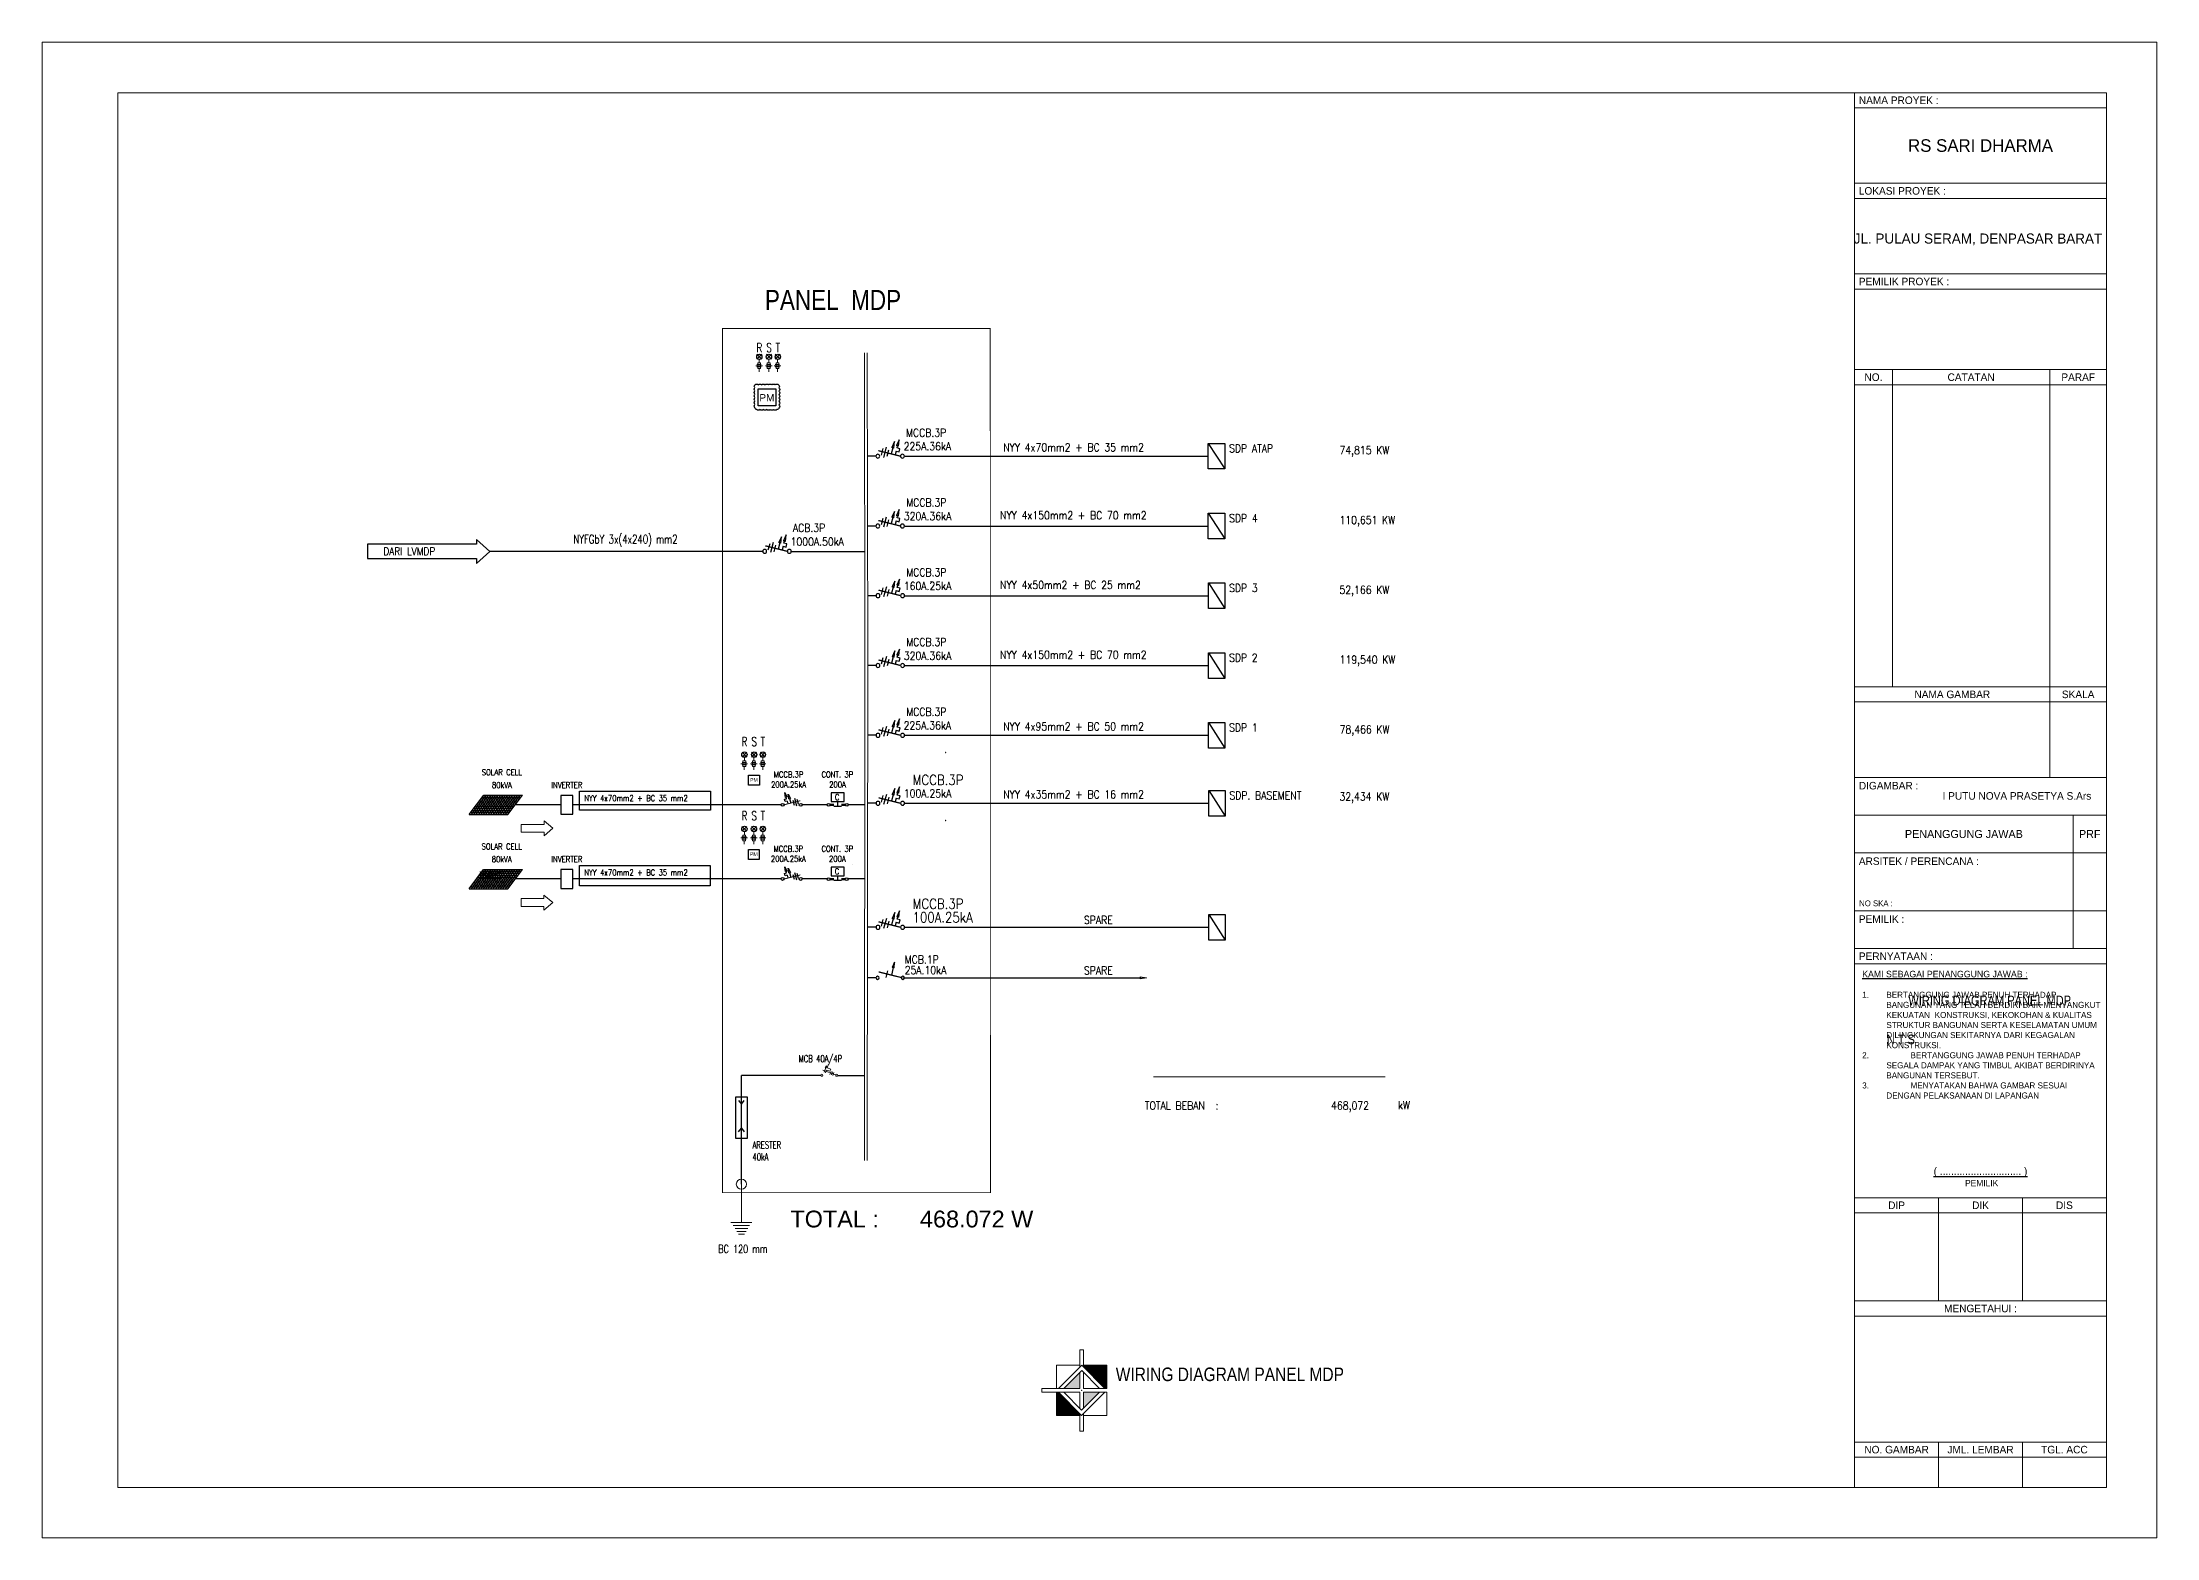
# Model space of a CAD drawing. Header units: inches. Extents: x 31310 to 32350, y 3900 to 5049.
# Drawn here: x 31810 to 31936, y 4256.7 to 4345.8 of the extents above; entities that cross this region are included whole.
import ezdxf
from ezdxf.enums import TextEntityAlignment as Align

# ---------------------------------------------------------------- set-up
doc = ezdxf.new("R2010")
doc.units = ezdxf.units.IN
doc.header["$MEASUREMENT"] = 0
for name, pattern in [('ACAD_ISO10W100', [18, 12, -3, 0, -3]), ('CENTER2', [1.125, 0.75, -0.125, 0.125, -0.125]), ('DASHDOT', [1, 0.5, -0.25, 0, -0.25])]:
    doc.linetypes.add(name, pattern=pattern)
for name, color, linetype in [('-KOP', 7, 'Continuous'), ('-LINE', 1, 'Continuous'), ('-TXT', 7, 'Continuous'), ('0-KOP', 2, 'Continuous'), ('LAMPU FIXTURES', 7, 'Continuous'), ('LINE', 4, 'CENTER2'), ('LL', 6, 'Continuous'), ('PP', 5, 'DASHDOT'), ('TEXT', 7, 'Continuous'), ('TEXTKOP', 7, 'Continuous'), ('TL RMI', 2, 'Continuous'), ('WIRING', 4, 'Continuous')]:
    doc.layers.add(name, color=color, linetype=linetype)
doc.layers.add('-TXT G', color=7, linetype='Continuous', true_color=0xff0505)
doc.layers.add('garis', color=7, linetype='Continuous', true_color=0x878787)
for name, color, linetype, lineweight in [('A-FURN-EQPM', 177, 'Continuous', 0), ('GPO', 7, 'Continuous', 25), ('H', 3, 'Continuous', 0), ('listrik', 21, 'ACAD_ISO10W100', 18), ('Listrik2', 2, 'Continuous', 9), ('ME', 7, 'Continuous', 20), ('socket', 6, 'Continuous', 15), ('ST', 4, 'Continuous', 15), ('teks', 120, 'Continuous', 5), ('US 0 Elevation', 9, 'Continuous', 5), ('US 0 Sanitair', 9, 'Continuous', 0), ('US I. Text', 51, 'Continuous', 5), ('US-Elevation', 9, 'Continuous', 5), ('US-Text', 42, 'Continuous', 5)]:
    doc.layers.add(name, color=color, linetype=linetype, lineweight=lineweight)
doc.styles.add('1 100', font='GOTHIC.TTF')
doc.styles.add('1 200', font='GOTHIC.TTF', dxfattribs={"height": 300})
doc.styles.add('ARIAL', font='arial.ttf')
doc.styles.add('Arial Narrow', font='ARIALN.TTF')
doc.styles.add('ARIALB', font='arial.ttf', dxfattribs={"width": 0.8, "height": 2.1})
doc.styles.add('DP', font='romans.shx', dxfattribs={"width": 0.8, "height": 0.4})
doc.styles.add('E', font='romans.shx', dxfattribs={"height": 2.5})
doc.styles.add('patok', font='romans.shx', dxfattribs={"height": 3, "bigfont": 'bigfont.shx'})
doc.styles.add('RomanS', font='romans.shx')
doc.styles.add('SANS', font='sanss___.ttf')
doc.styles.add('sc 100', font='romans.shx', dxfattribs={"width": 0.75})
doc.styles.add('TXT', font='romans.shx', dxfattribs={"width": 0.85, "height": 0.25})

# ---------------------------------------------------------------- blocks, each defined once
blk = doc.blocks.new('_ClosedBlank')
at = {"color": 0, "linetype": 'ByBlock', "lineweight": -2}
for p, q in [((-1, 0.17), (0, 0)), ((-1, 0.17), (-1, -0.17)), ((0, 0), (-1, -0.17))]:
    blk.add_line(p, q, dxfattribs=at)
blk = doc.blocks.new('-MCCB')
at = {"layer": 'WIRING', "color": 7}
for p, q in [((0.136, 0.233), (0.229, 0.258)), ((0.163, 0.134), (0.136, 0.233)), ((0.256, 0.16), (0.163, 0.134)), ((0.229, 0.258), (0.211, 0.322)), ((0.49, 0.19), (0.546, -0.013)), ((0.563, 0.278), (0.651, -0.04)), ((0.672, 0.24), (0.727, 0.037))]:
    blk.add_line(p, q, dxfattribs=at)
at = {"layer": 'WIRING', "const_width": 0.04}
blk.add_lwpolyline([(0.121, 0), (0.813, 0.173)], dxfattribs=at)
at = {"layer": 'WIRING', "color": 7}
for points in [[(0.256, 0.16), (0.288, 0.044)], [(0.357, 0.266), (0.41, 0.074)]]:
    blk.add_lwpolyline(points, dxfattribs=at)
at = {"layer": 'WIRING'}
for centre in [(0.06, 0), (0.828, 0)]:
    blk.add_circle(centre, 0.0605, dxfattribs=at)
at = {"layer": 'WIRING', "color": 7, "xscale": 0.1999999999999972, "yscale": 0.1999999999999972, "zscale": 0.1999999999999972, "rotation": 105.3991931955513}
for p in [(0.158, 0.515), (0.304, 0.458)]:
    blk.add_blockref('_ClosedBlank', p, dxfattribs=at)
blk = doc.blocks.new('A$C4EC26E04')
h = blk.add_hatch()
h.set_pattern_fill('ANSI31', color=2, style=0)
h.paths.add_polyline_path([(10, 0), (20, 0, -1), (168, 0), (178, 0, 1)])
at = {"layer": 'GPO'}
for points in [[(49, 185), (135, 185)], [(92, 94), (92, 232)], [(0, 0), (188, 0)]]:
    blk.add_lwpolyline(points, dxfattribs=at)
for radius in [94.1, 84.1, 74.1]:
    blk.add_arc((94, 0), radius, 0, 180, dxfattribs=at)
blk = doc.blocks.new('MCCB')
at = {"layer": 'ST', "color": 7, "linetype": 'Continuous'}
for p, q in [((697.811, -69.13), (697.856, -69.006)), ((698.097, -69.363), (697.659, -69.204)), ((697.702, -69.276), (697.778, -69.065)), ((697.778, -69.065), (697.733, -69.123)), ((697.751, -69.294), (697.784, -69.203)), ((697.778, -69.065), (697.776, -69.139)), ((697.784, -69.203), (697.898, -69.245)), ((697.811, -69.13), (697.925, -69.172)), ((697.898, -69.245), (697.925, -69.172)), ((697.9, -69.348), (697.936, -69.249)), ((697.95, -69.366), (697.986, -69.267)), ((697.999, -69.384), (698.035, -69.285))]:
    blk.add_line(p, q, dxfattribs=at)
for centre in [(697.63, -69.38), (698.126, -69.38)]:
    blk.add_circle(centre, 0.0339, dxfattribs=at)
blk = doc.blocks.new('-mcb1p')
at = {"layer": '-LINE', "color": 7}
blk.add_line((0.516, 0.014), (0.465, 0.222), dxfattribs=at)
at = {"layer": '-LINE', "color": 2, "const_width": 0.04}
blk.add_lwpolyline([(0.049, 0.01), (0.755, 0.185)], dxfattribs=at)
at = {"layer": '-LINE', "color": 7}
blk.add_lwpolyline([(0.3, 0.318), (0.357, 0.086)], dxfattribs=at)
at = {"layer": '-LINE', "color": 2}
for centre in [(0, 0), (0.787, 0)]:
    blk.add_circle(centre, 0.05, dxfattribs=at)
at = {"layer": '-LINE', "color": 7, "xscale": 0.1800000000000017, "yscale": 0.1800000000000017, "zscale": 0.1800000000000017, "rotation": 103.89650610379}
blk.add_blockref('_ClosedBlank', (0.257, 0.493), dxfattribs=at)
blk = doc.blocks.new('LEGENDA KOP')
at = {"layer": 'US I. Text', "lineweight": 13}
h = blk.add_hatch(color=256, dxfattribs=at)
h.paths.add_polyline_path([(-957.261, -871.178), (-957.261, -870.905), (-957.534, -871.178)])
h.paths.add_polyline_path([(-956.923, -871.243), (-957.196, -871.243), (-957.196, -871.516)])
for points in [[(-957.196, -870.781), (-957.196, -870.813), (-956.831, -871.178), (-956.799, -871.178), (-956.799, -870.781)], [(-957.626, -871.243), (-957.658, -871.243), (-957.658, -871.64), (-957.261, -871.64), (-957.261, -871.608)]]:
    blk.add_hatch(color=256, dxfattribs=at).paths.add_polyline_path(points)
for p, q in [((-957.261, -870.813), (-957.261, -870.518)), ((-957.196, -870.518), (-957.261, -870.518)), ((-957.196, -870.813), (-957.196, -870.518)), ((-957.261, -870.781), (-957.658, -870.781)), ((-957.658, -871.178), (-957.658, -870.781)), ((-957.261, -871.178), (-957.261, -870.905)), ((-957.196, -870.781), (-956.799, -870.781)), ((-957.196, -871.178), (-957.196, -870.905)), ((-956.799, -871.178), (-956.799, -870.781)), ((-957.907, -871.178), (-957.261, -871.178)), ((-957.907, -871.178), (-957.907, -871.243)), ((-957.907, -871.243), (-957.261, -871.243)), ((-957.658, -871.243), (-957.658, -871.64)), ((-957.261, -871.516), (-957.261, -871.243)), ((-957.196, -871.178), (-956.799, -871.178)), ((-957.196, -871.516), (-957.196, -871.243)), ((-957.196, -871.243), (-956.799, -871.243)), ((-956.799, -871.243), (-956.799, -871.64)), ((-957.261, -871.64), (-957.658, -871.64)), ((-957.261, -871.903), (-957.261, -871.608)), ((-957.196, -871.903), (-957.196, -871.608)), ((-957.196, -871.64), (-956.799, -871.64)), ((-957.196, -871.903), (-957.261, -871.903))]:
    blk.add_line(p, q, dxfattribs=at)
for points in [[(-957.626, -871.178), (-957.228, -870.781), (-956.831, -871.178)], [(-957.534, -871.178), (-957.228, -870.873), (-956.923, -871.178)], [(-956.831, -871.243), (-957.229, -871.64), (-957.626, -871.243)], [(-956.923, -871.243), (-957.229, -871.548), (-957.534, -871.243)]]:
    blk.add_lwpolyline(points, dxfattribs=at)
at = {"layer": 'US I. Text'}
blk.add_point((-957.229, -871.21), dxfattribs=at)
blk = doc.blocks.new('fdgfdf')
at = {"layer": 'US 0 Elevation', "xscale": 1.307726022502848, "yscale": 1.307726022502848, "zscale": 1.307726022502848}
blk.add_blockref('LEGENDA KOP', (3728.322, 1692.013), dxfattribs=at)
blk = doc.blocks.new('erthrhhrthre')
for p, q in [((-229.5, 130.04), (-229.5, 40.94)), ((-103.5, 130.04), (-229.5, 130.04)), ((-103.5, 40.94), (-103.5, 130.04)), ((-121.5, 121.64), (-106.5, 121.64)), ((-121.5, 116.24), (-106.5, 116.24)), ((-121.5, 110.54), (-106.5, 110.54)), ((-121.5, 91.64), (-106.5, 91.64)), ((-121.5, 86.24), (-106.5, 86.24)), ((-121.5, 83.99), (-106.5, 83.99)), ((-121.5, 76.04), (-106.5, 76.04)), ((-121.5, 61.2), (-106.5, 61.2)), ((-121.5, 55.05), (-106.5, 55.05)), ((-121.5, 46.64), (-106.5, 46.64)), ((-229.5, 40.94), (-103.5, 40.94))]:
    blk.add_line(p, q)
at = {"color": 5}
for p, q in [((-225, 127.04), (-225, 43.94)), ((-106.5, 127.04), (-225, 127.04)), ((-121.5, 43.94), (-121.5, 127.04)), ((-106.5, 43.94), (-106.5, 127.04)), ((-225, 43.94), (-106.5, 43.94))]:
    blk.add_line(p, q, dxfattribs=at)
at = {"ltscale": 8}
for p, q in [((-121.5, 126.14), (-106.5, 126.14)), ((-121.5, 120.74), (-106.5, 120.74)), ((-121.5, 115.34), (-106.5, 115.34)), ((-121.5, 109.64), (-106.5, 109.64)), ((-119.25, 91.64), (-119.25, 110.54)), ((-109.86, 86.24), (-109.86, 110.54)), ((-121.5, 90.74), (-106.5, 90.74)), ((-108.47, 83.99), (-108.47, 76.04)), ((-121.5, 81.74), (-106.5, 81.74)), ((-121.5, 78.29), (-106.5, 78.29)), ((-121.5, 75.14), (-106.5, 75.14)), ((-116.5, 61.2), (-116.5, 55.05)), ((-111.5, 61.2), (-111.5, 55.05)), ((-121.5, 60.3), (-106.5, 60.3)), ((-121.5, 54.15), (-106.5, 54.15)), ((-121.5, 45.74), (-106.5, 45.74))]:
    blk.add_line(p, q, dxfattribs=at)
at = {"ltscale": 5}
for p, q in [((-116.5, 43.94), (-116.5, 46.64)), ((-111.5, 43.94), (-111.5, 46.64))]:
    blk.add_line(p, q, dxfattribs=at)
at = {"layer": 'A-FURN-EQPM', "color": 0, "linetype": 'ByBlock', "lineweight": -2, "ltscale": 0.25}
blk.add_lwpolyline([(-229.5, 40.94), (-103.5, 40.94), (-103.5, 130.04), (-229.5, 130.04)], close=True, dxfattribs=at)
at = {"layer": 'TEXTKOP', "style": '1 100'}
for s, height, p in [('NAMA PROYEK :', 0.45, (-121.25, 126.59)), ('LOKASI PROYEK :', 0.45, (-121.25, 121.19)), ('PEMILIK PROYEK :', 0.45, (-121.25, 115.79)), ('DIGAMBAR :', 0.45, (-121.25, 85.75)), ('I PUTU NOVA PRASETYA S.Ars', 0.45, (-116.26, 85.14)), ('ARSITEK / PERENCANA :', 0.45, (-121.25, 81.25)), ('NO SKA :', 0.346, (-121.23, 78.74)), ('PEMILIK :', 0.45, (-121.25, 77.8)), ('PERNYATAAN :', 0.45, (-121.25, 75.59))]:
    blk.add_text(s, height=height, dxfattribs=at).set_placement(p, align=Align.MIDDLE_LEFT)
at = {"layer": 'TEXTKOP', "style": '1 100', "oblique": 0}
for s, height, p in [('RS SARI DHARMA', 0.75, (-114, 123.89)), ('JL. PULAU SERAM, DENPASAR BARAT ', 0.6, (-114.04, 118.35))]:
    blk.add_text(s, height=height, rotation=359.9915, dxfattribs=at).set_placement(p, align=Align.MIDDLE_CENTER)
at = {"layer": 'TEXTKOP', "style": '1 100'}
for s, height, p in [('NO.', 0.45, (-120.38, 110.09)), ('CATATAN', 0.45, (-114.56, 110.09)), ('PARAF', 0.45, (-108.18, 110.09)), ('NAMA GAMBAR', 0.45, (-115.68, 91.19)), ('SKALA', 0.45, (-108.18, 91.19)), ('PENANGGUNG JAWAB', 0.48, (-114.99, 82.87)), ('PRF', 0.48, (-107.49, 82.87)), ('MENGETAHUI :', 0.45, (-114, 54.6)), ('NO. GAMBAR', 0.45, (-119, 46.19)), ('JML. LEMBAR', 0.45, (-114, 46.19)), ('TGL. ACC', 0.45, (-109, 46.19))]:
    blk.add_text(s, height=height, dxfattribs=at).set_placement(p, align=Align.MIDDLE_CENTER)
for s, p in [('DIP', (-119, 60.75)), ('DIK', (-114, 60.75)), ('DIS', (-109, 60.75))]:
    blk.add_text(s, height=0.45, dxfattribs=at).set_placement(p, align=Align.MIDDLE)
at = {"layer": 'TEXTKOP', "ltscale": 5, "style": '1 200'}
for s, insert, char_height, width, attachment_point in [('{\\H1.083x;\\LKAMI SEBAGAI PENANGGUNG JAWAB :\\P\\H0.9234x;\\P\\pxt4;}1. ^IBERTANGGUNG JAWAB PENUH TERHADAP  ^I^IBANGUNAN YANG TELAH BERDIRI BAIK MENYANGKUT ^IKEKUATAN ^IKONSTRUKSI, KEKOKOHAN & KUALITAS ^ISTRUKTUR BANGUNAN SERTA KESELAMATAN UMUM ^IDILINGKUNGAN SEKITARNYA DARI KEGAGALAN ^IKONSTRUKSI.\\P\\pi-4,l4,t8;2.^IBERTANGGUNG JAWAB PENUH TERHADAP SEGALA DAMPAK YANG TIMBUL AKIBAT BERDIRINYA BANGUNAN TERSEBUT.\\P3.^IMENYATAKAN BAHWA GAMBAR SESUAI DENGAN PELAKSANAAN DI LAPANGAN', (-121.05, 74.72), 0.36, 14.2351, 1), ('{\\L( ............................. )\\P\\H0.8333x;\\l PEMILIK}', (-114, 63.01), 0.45, 15, 2)]:
    blk.add_mtext(s, dxfattribs=dict(at, insert=insert, char_height=char_height, width=width, attachment_point=attachment_point))

msp = doc.modelspace()

# ---------------------------------------------------------------- linework, layer by layer
at = {"layer": '-LINE'}
for p, q in [((31859.68, 4321.11), (31859.17, 4321.11)), ((31861.37, 4321.11), (31879.48, 4321.11)), ((31859.68, 4316.95), (31859.17, 4316.95)), ((31861.37, 4316.95), (31879.48, 4316.95)), ((31852.94, 4315.44), (31836.66, 4315.44)), ((31854.63, 4315.44), (31859, 4315.44)), ((31859.68, 4312.8), (31859.18, 4312.8)), ((31861.38, 4312.8), (31879.49, 4312.8)), ((31859.68, 4308.64), (31859.18, 4308.64)), ((31861.38, 4308.64), (31879.49, 4308.64)), ((31859.68, 4304.48), (31859.18, 4304.48)), ((31861.38, 4304.48), (31879.49, 4304.48)), ((31859.7, 4300.43), (31859.19, 4300.43)), ((31861.4, 4300.43), (31879.51, 4300.43)), ((31856.78, 4300.34), (31855.28, 4300.34)), ((31859.01, 4300.34), (31858.02, 4300.34)), ((31856.77, 4295.92), (31855.27, 4295.92)), ((31859.01, 4295.92), (31858.02, 4295.92)), ((31859.68, 4293.04), (31859.18, 4293.04)), ((31861.38, 4293.04), (31879.51, 4293.04)), ((31859.68, 4290.03), (31859.18, 4290.03)), ((31861.38, 4290.03), (31875.43, 4290.03)), ((31856.4, 4284.22), (31851.66, 4284.22)), ((31851.66, 4277.74), (31851.66, 4284.22)), ((31857.4, 4284.22), (31859, 4284.22))]:
    msp.add_line(p, q, dxfattribs=at)
at = {"layer": '-LINE', "color": 3}
for p, q in [((31840.9, 4300.34), (31838.18, 4300.34)), ((31854.03, 4300.34), (31841.62, 4300.34)), ((31840.9, 4295.92), (31838.18, 4295.92)), ((31854.03, 4295.92), (31841.62, 4295.92))]:
    msp.add_line(p, q, dxfattribs=at)
at = {"color": 3}
for p, q in [((31835.43, 4299.77), (31836.31, 4300.92)), ((31835.57, 4299.77), (31836.45, 4300.92)), ((31835.72, 4299.77), (31836.6, 4300.92)), ((31835.86, 4299.77), (31836.74, 4300.92)), ((31835.96, 4300.46), (31838.27, 4300.46)), ((31836.01, 4299.77), (31836.89, 4300.92)), ((31836.04, 4300.57), (31838.36, 4300.57)), ((31836.13, 4300.69), (31838.45, 4300.69)), ((31836.15, 4299.77), (31837.03, 4300.92)), ((31836.22, 4300.8), (31838.53, 4300.8)), ((31836.3, 4299.77), (31837.17, 4300.92)), ((31836.31, 4300.92), (31838.62, 4300.92)), ((31836.44, 4299.77), (31837.32, 4300.92)), ((31836.59, 4299.77), (31837.46, 4300.92)), ((31836.73, 4299.77), (31837.61, 4300.92)), ((31836.88, 4299.77), (31837.75, 4300.92)), ((31837.02, 4299.77), (31837.9, 4300.92)), ((31837.17, 4299.77), (31838.04, 4300.92)), ((31837.31, 4299.77), (31838.19, 4300.92)), ((31837.46, 4299.77), (31838.33, 4300.92)), ((31837.6, 4299.77), (31838.48, 4300.92)), ((31837.75, 4299.77), (31838.62, 4300.92)), ((31857.4, 4300.24), (31857.4, 4300.53)), ((31835.43, 4299.77), (31837.75, 4299.77)), ((31835.52, 4299.88), (31837.83, 4299.88)), ((31835.61, 4300), (31837.92, 4300)), ((31835.69, 4300.11), (31838.01, 4300.11)), ((31835.78, 4300.23), (31838.1, 4300.23)), ((31835.87, 4300.34), (31838.18, 4300.34)), ((31857.63, 4300.24), (31857.17, 4300.24)), ((31835.43, 4295.34), (31836.3, 4296.49)), ((31835.43, 4295.34), (31837.74, 4295.34)), ((31835.51, 4295.46), (31837.83, 4295.46)), ((31835.57, 4295.34), (31836.45, 4296.49)), ((31835.6, 4295.57), (31837.92, 4295.57)), ((31835.69, 4295.69), (31838.01, 4295.69)), ((31835.72, 4295.34), (31836.59, 4296.49)), ((31835.78, 4295.8), (31838.09, 4295.8)), ((31835.86, 4295.34), (31836.74, 4296.49)), ((31835.87, 4295.92), (31838.18, 4295.92)), ((31835.95, 4296.03), (31838.27, 4296.03)), ((31836.01, 4295.34), (31836.88, 4296.49)), ((31836.04, 4296.15), (31838.36, 4296.15)), ((31836.13, 4296.26), (31838.44, 4296.26)), ((31836.15, 4295.34), (31837.03, 4296.49)), ((31836.22, 4296.38), (31838.53, 4296.38)), ((31836.3, 4296.49), (31838.62, 4296.49)), ((31836.3, 4295.34), (31837.17, 4296.49)), ((31836.44, 4295.34), (31837.32, 4296.49)), ((31836.58, 4295.34), (31837.46, 4296.49)), ((31836.73, 4295.34), (31837.61, 4296.49)), ((31836.87, 4295.34), (31837.75, 4296.49)), ((31837.02, 4295.34), (31837.9, 4296.49)), ((31837.16, 4295.34), (31838.04, 4296.49)), ((31837.31, 4295.34), (31838.18, 4296.49)), ((31837.45, 4295.34), (31838.33, 4296.49)), ((31837.6, 4295.34), (31838.47, 4296.49)), ((31837.74, 4295.34), (31838.62, 4296.49)), ((31857.62, 4295.82), (31857.17, 4295.82)), ((31857.4, 4295.82), (31857.4, 4296.11))]:
    msp.add_line(p, q, dxfattribs=at)
at = {"color": 4, "lineweight": 50}
for p, q in [((31857.17, 4300.34), (31856.94, 4300.34)), ((31857.85, 4300.34), (31857.63, 4300.34)), ((31857.17, 4295.91), (31856.94, 4295.91)), ((31857.85, 4295.91), (31857.62, 4295.91))]:
    msp.add_line(p, q, dxfattribs=at)
at = {"color": 3, "elevation": 0}
msp.add_lwpolyline([(31852.47, 4325.36, -0.520567), (31852.67, 4325.36, -0.520567), (31852.87, 4325.36, -0.520567), (31853.07, 4325.36, -0.520567), (31853.27, 4325.36, -0.520567), (31853.47, 4325.36, -0.520567), (31853.67, 4325.36, -0.520567), (31853.87, 4325.36, -0.520567), (31853.89, 4325.18, -0.520567), (31853.89, 4324.98, -0.520567), (31853.89, 4324.78, -0.520567), (31853.89, 4324.58, -0.520567), (31853.89, 4324.38, -0.520567), (31853.89, 4324.18, -0.520567), (31853.89, 4323.98, -0.520567), (31853.77, 4323.9, -0.520567), (31853.57, 4323.9, -0.520567), (31853.37, 4323.9, -0.520567), (31853.17, 4323.9, -0.520567), (31852.97, 4323.9, -0.520567), (31852.77, 4323.9, -0.520567), (31852.57, 4323.9, -0.520567), (31852.47, 4324, -0.520567), (31852.47, 4324.2, -0.520567), (31852.47, 4324.4, -0.520567), (31852.47, 4324.6, -0.520567), (31852.47, 4324.8, -0.520567), (31852.47, 4325, -0.520567), (31852.47, 4325.2, -0.520567)], format="xyb", close=True, dxfattribs=at)
for points in [[(31842.02, 4301.16), (31849.81, 4301.16), (31849.81, 4300.02), (31842.02, 4300.02)], [(31842.01, 4296.72), (31849.8, 4296.72), (31849.8, 4295.52), (31842.01, 4295.52)]]:
    msp.add_lwpolyline(points, close=True)
for points in [[(31857.78, 4301.05), (31857.01, 4301.05), (31857.01, 4300.53), (31857.78, 4300.53)], [(31857.78, 4296.62), (31857.01, 4296.62), (31857.01, 4296.11), (31857.78, 4296.11)]]:
    msp.add_lwpolyline(points, close=True, dxfattribs=at)
at = {"layer": '0-KOP', "lineweight": 0}
msp.add_line((31876.22, 4284.13), (31890.03, 4284.13), dxfattribs=at)
at = {"layer": 'garis', "color": 1}
msp.add_lwpolyline([(31852.65, 4325.12), (31853.72, 4325.12), (31853.72, 4324.12), (31852.65, 4324.12)], close=True, dxfattribs=at)
at = {"layer": 'garis', "color": 1, "elevation": 0.02}
for points in [[(31852.08, 4302.1), (31852.73, 4302.1), (31852.73, 4301.51), (31852.08, 4301.51)], [(31852.08, 4297.68), (31852.72, 4297.68), (31852.72, 4297.09), (31852.08, 4297.09)]]:
    msp.add_lwpolyline(points, close=True, dxfattribs=at)
at = {"layer": 'H', "color": 1}
for p, q in [((31852.72, 4326.87), (31852.72, 4326.67)), ((31853.3, 4326.87), (31853.3, 4326.67)), ((31853.82, 4326.87), (31853.82, 4326.67)), ((31852.52, 4326.5), (31852.91, 4326.5)), ((31852.58, 4326.57), (31852.84, 4326.57)), ((31852.58, 4326.43), (31852.84, 4326.43)), ((31852.72, 4326.33), (31852.72, 4326.13)), ((31853.1, 4326.5), (31853.49, 4326.5)), ((31853.16, 4326.57), (31853.42, 4326.57)), ((31853.16, 4326.43), (31853.42, 4326.43)), ((31853.29, 4326.33), (31853.29, 4326.13)), ((31853.62, 4326.5), (31854.01, 4326.5)), ((31853.68, 4326.57), (31853.94, 4326.57)), ((31853.68, 4326.43), (31853.94, 4326.43)), ((31853.81, 4326.33), (31853.81, 4326.13)), ((31851.84, 4303.17, 0.02), (31851.84, 4302.96, 0.02)), ((31852.41, 4303.17, 0.02), (31852.41, 4302.96, 0.02)), ((31852.94, 4303.17, 0.02), (31852.94, 4302.96, 0.02)), ((31851.63, 4302.79, 0.02), (31852.03, 4302.79, 0.02)), ((31851.7, 4302.87, 0.02), (31851.96, 4302.87, 0.02)), ((31851.7, 4302.72, 0.02), (31851.96, 4302.72, 0.02)), ((31851.83, 4302.63, 0.02), (31851.83, 4302.42, 0.02)), ((31852.21, 4302.79, 0.02), (31852.6, 4302.79, 0.02)), ((31852.27, 4302.87, 0.02), (31852.53, 4302.87, 0.02)), ((31852.27, 4302.72, 0.02), (31852.53, 4302.72, 0.02)), ((31852.41, 4302.63, 0.02), (31852.41, 4302.42, 0.02)), ((31852.73, 4302.79, 0.02), (31853.12, 4302.79, 0.02)), ((31852.8, 4302.87, 0.02), (31853.06, 4302.87, 0.02)), ((31852.8, 4302.72, 0.02), (31853.06, 4302.72, 0.02)), ((31852.93, 4302.63, 0.02), (31852.93, 4302.42, 0.02)), ((31851.63, 4298.37, 0.02), (31852.02, 4298.37, 0.02)), ((31851.69, 4298.44, 0.02), (31851.96, 4298.44, 0.02)), ((31851.69, 4298.3, 0.02), (31851.95, 4298.3, 0.02)), ((31851.83, 4298.2, 0.02), (31851.83, 4298, 0.02)), ((31851.84, 4298.74, 0.02), (31851.84, 4298.54, 0.02)), ((31852.21, 4298.37, 0.02), (31852.6, 4298.37, 0.02)), ((31852.27, 4298.44, 0.02), (31852.53, 4298.44, 0.02)), ((31852.27, 4298.3, 0.02), (31852.53, 4298.3, 0.02)), ((31852.4, 4298.2, 0.02), (31852.4, 4298, 0.02)), ((31852.41, 4298.74, 0.02), (31852.41, 4298.54, 0.02)), ((31852.73, 4298.37, 0.02), (31853.12, 4298.37, 0.02)), ((31852.79, 4298.44, 0.02), (31853.05, 4298.44, 0.02)), ((31852.79, 4298.3, 0.02), (31853.05, 4298.3, 0.02)), ((31852.93, 4298.74, 0.02), (31852.93, 4298.54, 0.02)), ((31852.93, 4298.2, 0.02), (31852.93, 4298, 0.02))]:
    msp.add_line(p, q, dxfattribs=at)
for points, elevation in [([(31852.63, 4326.67), (31852.8, 4326.67), (31852.8, 4326.33), (31852.63, 4326.33)], 0), ([(31853.2, 4326.67), (31853.38, 4326.67), (31853.38, 4326.33), (31853.2, 4326.33)], 0), ([(31853.73, 4326.67), (31853.9, 4326.67), (31853.9, 4326.33), (31853.73, 4326.33)], 0), ([(31851.74, 4302.96), (31851.92, 4302.96), (31851.92, 4302.63), (31851.74, 4302.63)], 0.02), ([(31852.32, 4302.96), (31852.49, 4302.96), (31852.49, 4302.63), (31852.32, 4302.63)], 0.02), ([(31852.84, 4302.96), (31853.02, 4302.96), (31853.02, 4302.63), (31852.84, 4302.63)], 0.02), ([(31851.74, 4298.54), (31851.91, 4298.54), (31851.91, 4298.2), (31851.74, 4298.2)], 0.02), ([(31852.32, 4298.54), (31852.49, 4298.54), (31852.49, 4298.2), (31852.32, 4298.2)], 0.02), ([(31852.84, 4298.54), (31853.01, 4298.54), (31853.01, 4298.2), (31852.84, 4298.2)], 0.02)]:
    msp.add_lwpolyline(points, close=True, dxfattribs=dict(at, elevation=elevation))
at = {"layer": 'LAMPU FIXTURES'}
for p, q in [((31851.49, 4282.73), (31851.66, 4282.51)), ((31851.66, 4282.51), (31851.83, 4282.73)), ((31851.49, 4280.86), (31851.66, 4281.07)), ((31851.66, 4281.07), (31851.83, 4280.86))]:
    msp.add_line(p, q, dxfattribs=at)
at = {"layer": 'LAMPU FIXTURES', "elevation": 0}
msp.add_lwpolyline([(31851.32, 4282.94), (31852, 4282.94), (31852, 4280.45), (31851.32, 4280.45)], close=True, dxfattribs=at)
at = {"layer": 'LINE', "color": 7, "linetype": 'Continuous', "lineweight": 9}
for p, q in [((31838.53, 4298.71), (31838.53, 4299.17)), ((31838.53, 4299.17), (31839.9, 4299.17)), ((31840.43, 4298.94), (31839.9, 4299.39)), ((31839.9, 4299.39), (31839.9, 4299.17)), ((31839.9, 4298.71), (31838.53, 4298.71)), ((31840.43, 4298.94), (31839.9, 4298.49)), ((31839.9, 4298.49), (31839.9, 4298.71)), ((31838.53, 4294.28), (31838.53, 4294.75)), ((31838.53, 4294.75), (31839.89, 4294.75)), ((31839.89, 4294.28), (31838.53, 4294.28)), ((31840.43, 4294.52), (31839.89, 4294.96)), ((31839.89, 4294.96), (31839.89, 4294.75)), ((31840.43, 4294.52), (31839.89, 4294.07)), ((31839.89, 4294.07), (31839.89, 4294.28))]:
    msp.add_line(p, q, dxfattribs=at)
at = {"layer": 'LL', "linetype": 'Continuous', "elevation": 0}
msp.add_lwpolyline([(31836.66, 4315.44), (31835.88, 4316.15), (31835.88, 4315.86), (31829.37, 4315.86), (31829.37, 4315.01), (31835.88, 4315.01), (31835.88, 4314.72), (31836.66, 4315.44)], dxfattribs=at)
at = {"layer": 'ME', "color": 1, "ltscale": 2}
for p, q in [((31851.04, 4275.46), (31852.28, 4275.46)), ((31851.17, 4275.28), (31852.15, 4275.28)), ((31851.28, 4275.1), (31852.05, 4275.1)), ((31851.38, 4274.92), (31851.94, 4274.92)), ((31851.48, 4274.75), (31851.84, 4274.75))]:
    msp.add_line(p, q, dxfattribs=at)
at = {"layer": 'ME', "color": 1, "ltscale": 0.03, "elevation": 0}
msp.add_lwpolyline([(31851.66, 4277.74), (31851.66, 4275.46)], dxfattribs=at)
at = {"layer": 'ME', "color": 1, "ltscale": 2}
msp.add_circle((31851.66, 4277.74), 0.303, dxfattribs=at)
at = {"layer": 'PP', "color": 4, "ltscale": 2, "const_width": 0.0526, "elevation": 0}
msp.add_lwpolyline([(31850.53, 4277.23), (31866.5, 4277.23), (31866.49, 4328.72), (31850.53, 4328.72)], close=True, dxfattribs=at)
at = {"layer": 'socket', "color": 2}
msp.add_line((31851.66, 4280.77), (31851.66, 4282.59), dxfattribs=at)
at = {"layer": 'ST', "color": 7, "linetype": 'Continuous'}
for p, q in [((31859.01, 4309.16), (31858.99, 4327.26)), ((31859.19, 4309.16), (31859.16, 4327.26)), ((31859, 4279.15), (31859.01, 4309.16)), ((31859.16, 4279.15), (31859.19, 4309.16))]:
    msp.add_line(p, q, dxfattribs=at)
at = {"layer": 'TL RMI'}
for p, q in [((31852.87, 4326.89), (31852.58, 4327.18)), ((31852.58, 4326.89), (31852.87, 4327.18)), ((31853.16, 4326.89), (31853.45, 4327.18)), ((31853.45, 4326.89), (31853.16, 4327.18)), ((31853.97, 4326.89), (31853.68, 4327.18)), ((31853.68, 4326.89), (31853.97, 4327.18)), ((31851.98, 4303.18, 0.02), (31851.7, 4303.47, 0.02)), ((31851.7, 4303.18, 0.02), (31851.98, 4303.47, 0.02)), ((31852.27, 4303.18, 0.02), (31852.56, 4303.47, 0.02)), ((31852.56, 4303.18, 0.02), (31852.27, 4303.47, 0.02)), ((31853.08, 4303.18, 0.02), (31852.8, 4303.47, 0.02)), ((31852.8, 4303.18, 0.02), (31853.08, 4303.47, 0.02)), ((31851.98, 4298.76, 0.02), (31851.69, 4299.05, 0.02)), ((31851.69, 4298.76, 0.02), (31851.98, 4299.05, 0.02)), ((31852.27, 4298.76, 0.02), (31852.56, 4299.05, 0.02)), ((31852.56, 4298.76, 0.02), (31852.27, 4299.05, 0.02)), ((31853.08, 4298.76, 0.02), (31852.79, 4299.05, 0.02)), ((31852.79, 4298.76, 0.02), (31853.08, 4299.05, 0.02))]:
    msp.add_line(p, q, dxfattribs=at)
for centre in [(31852.73, 4327.03), (31853.3, 4327.03), (31853.83, 4327.03), (31851.84, 4303.33, 0.02), (31852.42, 4303.33, 0.02), (31852.94, 4303.33, 0.02), (31851.84, 4298.9, 0.02), (31852.41, 4298.9, 0.02), (31852.94, 4298.9, 0.02)]:
    msp.add_circle(centre, 0.158, dxfattribs=at)
at = {"layer": 'WIRING'}
for p, q in [((31879.48, 4321.87), (31880.46, 4320.35)), ((31879.48, 4317.72), (31880.46, 4316.19)), ((31879.49, 4313.56), (31880.47, 4312.03)), ((31879.49, 4309.4), (31880.47, 4307.87)), ((31879.49, 4305.24), (31880.47, 4303.72)), ((31879.51, 4301.19), (31880.49, 4299.67)), ((31879.51, 4293.8), (31880.49, 4292.28))]:
    msp.add_line(p, q, dxfattribs=at)
at = {"layer": 'WIRING', "elevation": 0}
for points in [[(31879.48, 4321.87), (31880.46, 4321.87), (31880.46, 4320.35), (31879.48, 4320.35)], [(31879.48, 4317.72), (31880.46, 4317.72), (31880.46, 4316.19), (31879.48, 4316.19)], [(31879.49, 4313.56), (31880.47, 4313.56), (31880.47, 4312.03), (31879.49, 4312.03)], [(31879.49, 4309.4), (31880.47, 4309.4), (31880.47, 4307.87), (31879.49, 4307.87)], [(31879.49, 4305.24), (31880.47, 4305.24), (31880.47, 4303.72), (31879.49, 4303.72)], [(31841.62, 4300.9), (31840.9, 4300.9), (31840.9, 4299.78), (31841.62, 4299.78)], [(31879.51, 4301.19), (31880.49, 4301.19), (31880.49, 4299.67), (31879.51, 4299.67)], [(31841.62, 4296.48), (31840.9, 4296.48), (31840.9, 4295.36), (31841.62, 4295.36)], [(31879.51, 4293.8), (31880.49, 4293.8), (31880.49, 4292.28), (31879.51, 4292.28)]]:
    msp.add_lwpolyline(points, close=True, dxfattribs=at)
at = {"layer": 'WIRING'}
for centre, major_axis, start_param, end_param in [((31856.86, 4300.34), (-0.06, 0.06), 3.926991, 10.210176), ((31857.94, 4300.34), (0.06, 0.06), 5.497787, 11.780972), ((31856.86, 4295.91), (-0.06, 0.06), 3.926991, 10.210176), ((31857.93, 4295.91), (0.06, 0.06), 5.497787, 11.780972)]:
    msp.add_ellipse(centre, major_axis=major_axis, ratio=1, start_param=start_param, end_param=end_param, dxfattribs=at)

# ---------------------------------------------------------------- block references
at = {"layer": '-LINE', "xscale": -1.907597960893327, "yscale": 1.907597960896965, "zscale": 1.907597960897026, "rotation": 3.329968301102326e-08}
msp.add_blockref('-mcb1p', (31861.28, 4290.03), dxfattribs=at)
at = {"layer": '-LINE', "xscale": 0.3815195920942642, "yscale": 0.3815195920942642, "zscale": 0.3815195920942642}
msp.add_blockref('_ClosedBlank', (31875.81, 4290.03), dxfattribs=at)
at = {"layer": 'GPO', "xscale": 1.899172002595151e-05, "yscale": 1.899172002595151e-05, "zscale": 1.899172002595151e-05, "rotation": 90}
msp.add_blockref('A$C4EC26E04', (31858.29, 4296.78, 0.96), dxfattribs=at)
at = {"layer": 'LAMPU FIXTURES', "color": 1, "xscale": 1.76993625238174, "yscale": 1.76993625238174, "zscale": 1.76993625238174}
msp.add_blockref('MCCB', (30621.7, 4407.02), dxfattribs=at)
at = {"layer": 'US-Elevation', "color": 1}
msp.add_blockref('erthrhhrthre', (32039.5, 4215.73), dxfattribs=at)
at = {"layer": 'US-Text', "xscale": 2.670372445474641, "yscale": 2.670372445474641, "zscale": 2.670372445474641}
msp.add_blockref('fdgfdf', (25258.68, 2789.51), dxfattribs=at)
at = {"layer": 'WIRING'}
for p, xscale, yscale, zscale in [((31861.37, 4321.11), -1.907597960893327, 1.907597960896965, 1.907597960897026), ((31861.37, 4316.95), -1.907597960893327, 1.907597960896965, 1.907597960897026), ((31854.63, 4315.44), -1.907597960893327, 1.907597960896965, 1.907597960897026), ((31861.38, 4312.8), -1.907597960893327, 1.907597960896965, 1.907597960897026), ((31861.38, 4308.64), -1.907597960893327, 1.907597960896965, 1.907597960897026), ((31861.38, 4304.48), -1.907597960893327, 1.907597960896965, 1.907597960897026), ((31854.03, 4300.34), 1.403899307562824, 1.403899307562824, 1.403899307562824), ((31861.38, 4300.43), -1.907597960893327, 1.907597960896965, 1.907597960897026), ((31854.03, 4295.92), 1.403899307562824, 1.403899307562824, 1.403899307562824), ((31861.38, 4293.04), -1.907597960893327, 1.907597960896965, 1.907597960897026)]:
    msp.add_blockref('-MCCB', p, dxfattribs=dict(at, xscale=xscale, yscale=yscale, zscale=zscale))

# ---------------------------------------------------------------- texts
at = {"layer": '-KOP', "color": 2, "ltscale": 0.5, "style": 'ARIAL'}
for s, p in [('TOTAL :', (31854.58, 4275.16)), ('468.072 W', (31862.3, 4275.16))]:
    msp.add_text(s, height=1, dxfattribs=at).set_placement(p)
at = {"layer": '-TXT', "style": 'TXT', "width": 0.85}
for s, height, p in [('225A.36kA', 0.477, (31861.33, 4321.46)), ('MCCB.3P', 0.477, (31861.47, 4322.27)), ('NYY 4x70mm2 + BC 35 mm2', 0.4769, (31867.26, 4321.4)), ('SDP ATAP', 0.477, (31880.72, 4321.34)), ('74,815 KW', 0.477, (31887.3, 4321.23)), ('MCCB.3P', 0.477, (31861.48, 4318.11)), ('ACB.3P', 0.477, (31854.73, 4316.6)), ('320A.36kA', 0.477, (31861.34, 4317.3)), ('NYY 4x150mm2 + BC 70 mm2', 0.4769, (31867.07, 4317.35)), ('SDP 4', 0.477, (31880.72, 4317.18)), ('110,651 KW', 0.477, (31887.3, 4317.07)), ('1000A.50kA', 0.477, (31854.59, 4315.78)), ('MCCB.3P', 0.477, (31861.48, 4313.95)), ('160A.25kA', 0.477, (31861.34, 4313.14)), ('NYY 4x50mm2 + BC 25 mm2', 0.4769, (31867.07, 4313.2)), ('SDP 3', 0.477, (31880.72, 4313.02)), ('52,166 KW', 0.477, (31887.3, 4312.91)), ('320A.36kA', 0.477, (31861.34, 4308.98)), ('MCCB.3P', 0.477, (31861.48, 4309.8)), ('NYY 4x150mm2 + BC 70 mm2', 0.4769, (31867.07, 4309.04)), ('SDP 2', 0.477, (31880.72, 4308.86)), ('119,540 KW', 0.477, (31887.31, 4308.75)), ('MCCB.3P', 0.477, (31861.48, 4305.64)), ('225A.36kA', 0.477, (31861.33, 4304.83)), ('NYY 4x95mm2 + BC 50 mm2', 0.4769, (31867.26, 4304.77)), ('SDP 1', 0.477, (31880.72, 4304.7)), ('78,466 KW', 0.477, (31887.31, 4304.59)), ('MCCB.3P', 0.604, (31861.86, 4301.52)), ('NYY 4x70mm2 + BC 35 mm2', 0.351, (31842.29, 4300.56)), ('100A.25kA', 0.477, (31861.34, 4300.78)), ('NYY 4x35mm2 + BC 16 mm2', 0.4769, (31867.26, 4300.72)), ('SDP. BASEMENT', 0.4769, (31880.74, 4300.66)), ('32,434 KW', 0.477, (31887.3, 4300.59)), ('NYY 4x70mm2 + BC 35 mm2', 0.351, (31842.29, 4296.13)), ('MCCB.3P', 0.604, (31861.86, 4294.14)), ('100A.25kA', 0.604, (31861.86, 4293.33)), ('SPARE ', 0.477, (31872.07, 4293.24)), ('25A.10kA', 0.477, (31861.39, 4290.25)), ('MCB.1P', 0.477, (31861.39, 4290.88)), ('SPARE ', 0.477, (31872.07, 4290.23))]:
    msp.add_text(s, height=height, dxfattribs=at).set_placement(p)
msp.add_text('DARI LVMDP', height=0.46, rotation=360, dxfattribs=at).set_placement((31830.32, 4315.22))
for s, p in [('SOLAR CELL', (31837.39, 4302.1)), ('80kVA', (31837.39, 4301.34)), ('INVERTER', (31841.26, 4301.34)), ('200A.25kA', (31854.47, 4301.37)), ('MCCB.3P', (31854.47, 4301.97)), ('CONT. 3P', (31857.38, 4301.97)), ('200A', (31857.39, 4301.37)), ('SOLAR CELL', (31837.38, 4297.68)), ('MCCB.3P', (31854.46, 4297.54)), ('CONT. 3P', (31857.38, 4297.54)), ('80kVA', (31837.38, 4296.92)), ('INVERTER', (31841.26, 4296.92)), ('200A.25kA', (31854.46, 4296.95)), ('200A', (31857.38, 4296.95))]:
    msp.add_text(s, height=0.351, dxfattribs=at).set_placement(p, align=Align.CENTER)
for s, height, p in [('C', 0.351, (31857.5, 4300.62)), ('C', 0.351, (31857.49, 4296.2)), ('TOTAL BEBAN', 0.4769, (31879.28, 4282.18)), (':', 0.477, (31880.09, 4282.18)), ('468,072', 0.477, (31889.06, 4282.18)), ('kW', 0.477, (31891.5, 4282.21))]:
    msp.add_text(s, height=height, dxfattribs=at).set_placement(p, align=Align.RIGHT)
at = {"layer": '-TXT G', "ltscale": 0.5, "style": 'DP', "width": 0.8}
msp.add_text('%%UWIRING', height=0.348, dxfattribs=at).set_placement((31836.07, 4296.02))
at = {"layer": '-TXT G', "ltscale": 0.5, "style": 'ARIAL'}
msp.add_text('13/P.1', height=0.00217, dxfattribs=at).set_placement((31853.86, 4286.11, -1.93))
at = {"layer": 'listrik', "color": 7, "style": 'ARIALB', "width": 0.8}
msp.add_text('PANEL  MDP', height=1.199, dxfattribs=at).set_placement((31857.12, 4329.82), align=Align.CENTER)
at = {"layer": 'listrik', "color": 2, "style": 'sc 100', "width": 0.75}
msp.add_text('BC 120 mm ', height=0.47, dxfattribs=at).set_placement((31851.87, 4273.88), align=Align.MIDDLE_CENTER)
at = {"layer": 'Listrik2', "color": 7, "style": 'RomanS', "width": 0.7}
for s, p in [('R', (31852.73, 4327.31)), ('S', (31853.31, 4327.31)), ('T', (31853.83, 4327.31)), ('NYFGbY 3x(4x240) mm2', (31844.75, 4315.9)), ('R', (31851.84, 4303.84, 0.02)), ('S', (31852.42, 4303.84, 0.02)), ('T', (31852.94, 4303.84, 0.02)), ('R', (31851.84, 4299.42, 0.02)), ('S', (31852.42, 4299.42, 0.02)), ('T', (31852.94, 4299.42, 0.02))]:
    msp.add_text(s, height=0.531, dxfattribs=at).set_placement(p, align=Align.CENTER)
for s, p in [('MCB 40A/4P', (31855.07, 4285)), ('ARESTER', (31852.32, 4279.86)), ('40kA', (31852.32, 4279.15))]:
    msp.add_text(s, height=0.425, dxfattribs=at).set_placement(p)
at = {"layer": 'teks', "style": 'E'}
for p in [(31862.94, 4321.91, 34.16), (31862.95, 4317.75, 34.16), (31862.95, 4313.6, 34.16), (31862.95, 4309.44, 34.16), (31862.95, 4305.28, 34.16), (31863.81, 4303.44, 34.16), (31863.81, 4299.39, 34.16)]:
    msp.add_text('S', height=0.0388, dxfattribs=at).set_placement(p)
at = {"layer": 'TEXT', "style": 'SANS'}
for height, p in [(0.429, (31853.18, 4324.38)), (0.221, (31852.41, 4301.71, 0.02)), (0.221, (31852.4, 4297.29, 0.02))]:
    msp.add_text('PM', height=height, dxfattribs=at).set_placement(p, align=Align.CENTER)
at = {"layer": 'US 0 Sanitair', "attachment_point": 1, "style": 'Arial Narrow'}
for s, insert, char_height, width in [('\\pxqc;WIRING DIAGRAM PANEL MDP', (31920.74, 4288.97, 0), 0.5748, 10.6162), ('N T S', (31919.91, 4286.65, 0), 0.575, 18.0914)]:
    msp.add_mtext(s, dxfattribs=dict(at, insert=insert, char_height=char_height, width=width))
at = {"layer": 'US-Text', "insert": (31873.97, 4266.81), "char_height": 0.8063, "attachment_point": 1, "rotation": 359.995, "style": 'patok'}
msp.add_mtext('{\\fArial Narrow|b0|i0|c0|p34;WIRING DIAGRAM PANEL MDP}', dxfattribs=at)

doc.saveas('drawing.dxf')
